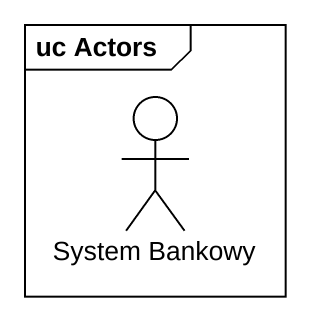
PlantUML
@startuml
mainframe uc Actors
actor "System Bankowy" as System_Bankowy
@enduml
